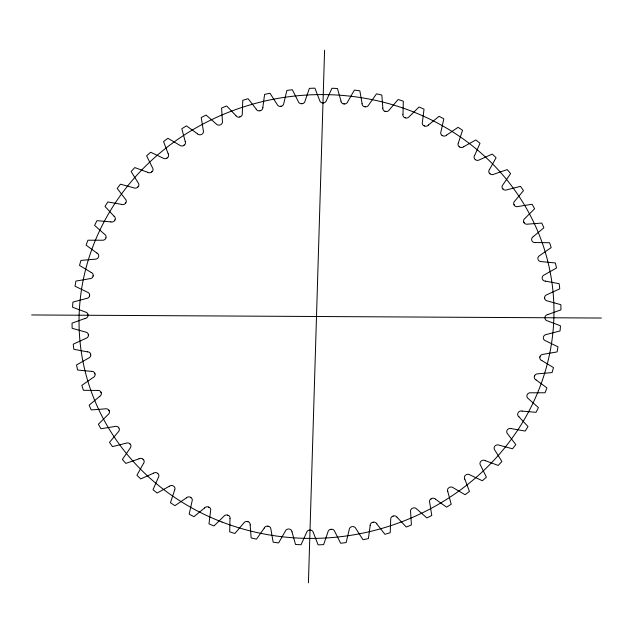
<?xml version="1.0" encoding="UTF-8"?>
<svg xmlns="http://www.w3.org/2000/svg" width="633" height="633" viewBox="0 0 633 633"><rect width="100%" height="100%" fill="white"/><g stroke="black" fill="none" stroke-linecap="round" stroke-linejoin="round"><path stroke-width="0.95" d="M250.162 524.892L251.143 537.939A244.868 227.991 -9.2 0 0 256.484 539.158L264.27 528.096M382.838 108.108L381.857 95.061A244.868 227.991 -9.2 0 0 376.516 93.842L368.73 104.904A3.513 3.276 -9.2 0 1 365.194 106.89M87.852 315.353L87.86 314.949M308.421 582.787L324.579 50.213M262.83 107.46L264.594 94.42A244.868 227.991 -9.2 0 1 270.014 93.273L277.119 104.413A3.513 3.276 -9.2 0 0 280.538 106.431M370.17 525.54L368.406 538.58A244.868 227.991 -9.2 0 1 362.986 539.727L355.881 528.587A3.513 3.276 -9.2 0 0 352.462 526.569M230.001 518.72L229.684 531.823A244.868 227.991 -9.2 0 0 234.875 533.492L243.697 523.127A3.513 3.276 -9.2 0 1 247.416 521.45M402.999 114.28L403.316 101.177A244.868 227.991 -9.2 0 0 398.125 99.508L389.303 109.873A3.513 3.276 -9.2 0 1 385.584 111.55M89.395 295.817L89.467 295.231M92.916 276.099L93.011 275.695M540.131 356.68L540.028 357.123M534.743 375.883L534.6 376.319M174.605 490.124L170.459 502.721A244.868 227.991 -9.2 0 0 174.93 505.672L186.403 497.894M458.395 142.876L462.541 130.279A244.868 227.991 -9.2 0 0 458.07 127.328L446.597 135.106M105.751 237.881L105.505 238.427M474.639 155.496L480.004 143.28A244.868 227.991 -9.2 0 0 475.85 139.956L463.688 146.721M114.581 220.355L114.874 219.833M143.462 463.514L136.926 475.241A244.868 227.991 -9.2 0 0 140.724 478.92L153.479 473.215M489.538 169.486L496.074 157.759A244.868 227.991 -9.2 0 0 492.276 154.08L479.521 159.785A3.513 3.276 -9.2 0 1 475.43 159.761M125.358 203.153L125.698 202.655M137.765 186.917L138.152 186.45M152.134 171.353L151.659 171.82M428.399 125.041L439.073 116.322A244.868 227.991 -9.2 0 1 443.828 118.862L440.94 131.743A3.513 3.276 -9.2 0 0 441.921 135.399M204.601 507.959L193.927 516.678A244.868 227.991 -9.2 0 1 189.172 514.138L192.06 501.257A3.513 3.276 -9.2 0 0 191.047 497.578M167.508 157.498L167.001 157.918M99.713 396.361L89.134 405.183A244.868 227.991 -9.2 0 0 91.223 409.923L105.22 408.863A3.513 3.276 -9.2 0 1 108.987 410.271M533.287 236.639L543.866 227.817A244.868 227.991 -9.2 0 0 541.777 223.077L527.78 224.137A3.513 3.276 -9.2 0 1 524.013 222.729M184.124 145.02L183.61 145.368M169.312 486.279L157.15 493.044A244.868 227.991 -9.2 0 1 152.996 489.72L158.361 477.504A3.513 3.276 -9.2 0 0 158.092 473.698M431.477 498.812L431.065 499.049M139.038 458.806L125.801 463.403A244.868 227.991 -9.2 0 1 122.391 459.408L130.042 448.267A3.513 3.276 -9.2 0 0 130.525 444.469M393.188 516.212L392.911 516.306M239.678 116.836L240.042 116.709M259.981 110.625L260.495 110.49M85.241 318.415L72.051 323.147A244.868 227.991 -9.2 0 0 72.146 328.313L85.495 332.04A3.513 3.276 -9.2 0 1 88.43 334.635M547.759 314.585L560.949 309.853A244.868 227.991 -9.2 0 0 560.854 304.687L547.505 300.96A3.513 3.276 -9.2 0 1 544.57 298.365M372.647 522.47L373.161 522.344M281.147 106.115L280.53 106.225M301.569 103.575L301.957 103.543M331.478 529.425L330.996 529.465M535.558 242.558L549.571 242.708A244.868 227.991 -9.2 0 1 551.177 247.622L539.799 255.51A3.513 3.276 -9.2 0 0 537.876 258.889M97.442 390.442L83.429 390.292A244.868 227.991 -9.2 0 1 81.823 385.378L93.201 377.49A3.513 3.276 -9.2 0 0 95.116 374.071M322.885 102.752L323.321 102.752M31.65 314.957L601.35 318.043M91.532 371.381L77.622 370.028A244.868 227.991 -9.2 0 1 76.506 364.988L88.596 358.096A3.513 3.276 -9.2 0 0 90.835 354.852M343.861 103.765L344.392 103.812M545.464 281.139L559.153 283.695A244.868 227.991 -9.2 0 1 559.762 288.814L547.07 294.654A3.513 3.276 -9.2 0 0 544.522 297.692M87.536 351.861L73.847 349.305A244.868 227.991 -9.2 0 1 73.238 344.186L85.93 338.346A3.513 3.276 -9.2 0 0 88.478 335.308M110.894 221.882L96.968 220.672A244.868 227.991 -9.2 0 0 94.586 225.388L104.627 234.321A3.513 3.276 -9.2 0 1 105.988 237.897M522.106 411.118L536.032 412.328A244.868 227.991 -9.2 0 0 538.414 407.612L528.373 398.679A3.513 3.276 -9.2 0 1 527.012 395.103M364.655 106.581L365.217 106.676M268.345 526.419L267.783 526.324M121.544 204.356L107.824 201.943A244.868 227.991 -9.2 0 0 104.999 206.445L114.09 216.233M511.456 428.644L525.176 431.057A244.868 227.991 -9.2 0 0 528.001 426.555L518.91 416.767M385.632 111.337L384.991 111.163M247.368 521.663L247.97 521.821M404.922 117.548L405.452 117.754M228.078 515.452L227.548 515.246M147.726 172.318L134.774 167.579A244.868 227.991 -9.2 0 0 131.118 171.535L138.097 182.755A3.513 3.276 -9.2 0 1 138.35 186.561M485.274 460.682L498.226 465.421A244.868 227.991 -9.2 0 0 501.882 461.465L494.903 450.245A3.513 3.276 -9.2 0 1 494.65 446.439M209.08 507.429L208.526 507.168M424.474 125.832L423.92 125.571M541.808 360.549L553.471 367.575A244.868 227.991 -9.2 0 1 552.055 372.592L538.066 373.802A3.513 3.276 -9.2 0 0 534.537 375.796M91.192 272.451L79.529 265.425A244.868 227.991 -9.2 0 1 80.945 260.408L94.934 259.198A3.513 3.276 -9.2 0 0 98.463 257.204M442.095 135.256L442.665 135.589M190.335 497.411L190.905 497.744M536.024 379.879L546.928 387.894A244.868 227.991 -9.2 0 1 545.021 392.784L531 392.784A3.513 3.276 -9.2 0 0 527.297 394.478M96.976 253.121L86.072 245.106A244.868 227.991 -9.2 0 1 87.979 240.216L102 240.216A3.513 3.276 -9.2 0 0 105.703 238.522M459.392 146.619L459.732 146.864M197.449 133.761L186.458 125.864A244.868 227.991 -9.2 0 0 181.806 128.76L185.184 141.396M435.551 499.239L446.542 507.136A244.868 227.991 -9.2 0 0 451.194 504.24L447.816 491.604M475.296 159.342L475.573 159.587M157.704 473.658L157.427 473.413M489.618 173.181L490.061 173.648M142.939 459.352L143.382 459.819M502.673 188.42L503.069 188.927M235.911 115.665L226.709 105.98A244.868 227.991 -9.2 0 0 221.582 108.037L222.405 121.101A3.513 3.276 -9.2 0 1 220.814 124.654M397.089 517.335L406.291 527.02A244.868 227.991 -9.2 0 0 411.418 524.963L410.595 511.899A3.513 3.276 -9.2 0 1 412.186 508.346M129.931 444.073L130.327 444.58M256.262 109.153L248.065 98.693A244.868 227.991 -9.2 0 0 242.771 100.307L242.297 113.41A3.513 3.276 -9.2 0 1 240.366 116.82M376.738 523.847L384.935 534.307A244.868 227.991 -9.2 0 0 390.229 532.693L390.703 519.59A3.513 3.276 -9.2 0 1 392.634 516.18M118.711 428.011L118.513 427.702M514.487 205.298L514.17 204.799L514.384 205.147M523.942 222.088L524.211 222.618M108.789 410.382L109.074 410.952M464.82 479.165L469.441 491.437A244.868 227.991 -9.2 0 1 465.089 494.713L453.339 487.814A3.513 3.276 -9.2 0 0 449.311 487.426M168.18 153.835L163.559 141.563A244.868 227.991 -9.2 0 1 167.911 138.287L179.661 145.186A3.513 3.276 -9.2 0 0 183.689 145.574M101.035 392.769L100.853 392.31M94.721 373.502L94.855 373.976M340.997 101.122L337.468 88.517A244.868 227.991 -9.2 0 0 331.953 88.256L326.446 100.418A3.513 3.276 -9.2 0 1 323.344 102.965M292.003 531.878L295.532 544.483A244.868 227.991 -9.2 0 0 301.047 544.744L306.554 532.582A3.513 3.276 -9.2 0 1 309.656 530.035M90.59 354.781L90.511 354.29M362.108 103.709L359.845 90.828A244.868 227.991 -9.2 0 0 354.393 90.084L347.723 101.747A3.513 3.276 -9.2 0 1 344.384 104.026M88.248 335.213L88.209 334.722M544.752 297.692L544.784 298.19M88.09 314.925A3.513 3.276 -9.2 0 0 85.439 312.061L72.534 307.211A244.868 227.991 -9.2 0 1 72.945 302.052L86.515 298.467A3.513 3.276 -9.2 0 0 89.601 295.935M88.066 315.638A3.513 3.276 -9.2 0 1 85.241 318.47M87.536 351.806A3.513 3.276 -9.2 0 1 90.717 354.156M91.524 371.326A3.513 3.276 -9.2 0 1 94.926 373.391M97.442 390.419A3.513 3.276 -9.2 0 1 101.043 392.167M101.288 392.8A3.513 3.276 -9.2 0 1 99.721 396.377M109.295 410.88A3.513 3.276 -9.2 0 1 108.085 414.568L98.392 424.229A244.868 227.991 -9.2 0 0 100.94 428.763L114.802 426.5A3.513 3.276 -9.2 0 1 118.703 427.568M119.067 428.153A3.513 3.276 -9.2 0 1 118.229 431.92L109.509 442.356A244.868 227.991 -9.2 0 0 112.5 446.637L126.109 443.195A3.513 3.276 -9.2 0 1 130.105 443.923M143.564 459.693A3.513 3.276 -9.2 0 1 143.477 463.53M139.007 458.767A3.513 3.276 -9.2 0 1 143.074 459.162M153.439 473.168A3.513 3.276 -9.2 0 1 157.538 473.215M169.296 486.263A3.513 3.276 -9.2 0 1 173.395 485.954M173.956 486.366A3.513 3.276 -9.2 0 1 174.629 490.132M186.355 497.855A3.513 3.276 -9.2 0 1 190.414 497.198M204.586 507.943A3.513 3.276 -9.2 0 1 208.566 506.946M209.206 507.247A3.513 3.276 -9.2 0 1 210.607 510.823L208.969 523.863A244.868 227.991 -9.2 0 0 213.962 525.976L223.758 516.393A3.513 3.276 -9.2 0 1 227.579 515.033M228.276 515.294A3.513 3.276 -9.2 0 1 230.024 518.72M248.104 521.639A3.513 3.276 -9.2 0 1 250.185 524.892M268.511 526.237A3.513 3.276 -9.2 0 1 270.916 529.291L273.155 542.172A244.868 227.991 -9.2 0 0 278.607 542.916L285.277 531.253A3.513 3.276 -9.2 0 1 288.616 528.974M264.206 528.08A3.513 3.276 -9.2 0 1 267.767 526.102M289.336 529.046A3.513 3.276 -9.2 0 1 292.027 531.87M310.384 530.035A3.513 3.276 -9.2 0 1 313.351 532.614L318.098 544.839A244.868 227.991 -9.2 0 0 323.629 544.633L327.918 532.068A3.513 3.276 -9.2 0 1 330.766 529.267M331.526 529.204A3.513 3.276 -9.2 0 1 334.746 531.514L340.649 543.256A244.868 227.991 -9.2 0 0 346.14 542.568L349.187 529.718A3.513 3.276 -9.2 0 1 351.742 526.688M370.147 525.548A3.513 3.276 -9.2 0 1 372.426 522.312M373.169 522.122A3.513 3.276 -9.2 0 1 376.793 523.823M393.354 515.927A3.513 3.276 -9.2 0 1 397.144 517.311M412.882 508.038A3.513 3.276 -9.2 0 1 416.799 509.082L426.887 517.936A244.868 227.991 -9.2 0 0 431.793 515.452L429.688 502.547A3.513 3.276 -9.2 0 1 430.923 498.875M431.587 498.503A3.513 3.276 -9.2 0 1 435.599 499.208M447.792 491.612A3.513 3.276 -9.2 0 1 448.686 487.853M464.804 479.173A3.513 3.276 -9.2 0 1 465.326 475.367M465.872 474.908A3.513 3.276 -9.2 0 1 469.971 474.908L482.362 480.771A244.868 227.991 -9.2 0 0 486.381 477.132L480.566 465.342A3.513 3.276 -9.2 0 1 480.684 461.52M481.215 460.998A3.513 3.276 -9.2 0 1 485.305 460.642M495.133 445.869A3.513 3.276 -9.2 0 1 499.176 445.165L512.54 448.805A244.868 227.991 -9.2 0 0 515.792 444.556L507.721 434.009A3.513 3.276 -9.2 0 1 507.096 430.25M507.516 429.649A3.513 3.276 -9.2 0 1 511.48 428.596M518.902 416.791A3.513 3.276 -9.2 0 1 517.913 413.088M518.277 412.455A3.513 3.276 -9.2 0 1 522.13 411.062M536.016 379.903A3.513 3.276 -9.2 0 1 534.315 376.453M541.801 360.565A3.513 3.276 -9.2 0 1 539.767 357.281M539.917 356.616A3.513 3.276 -9.2 0 1 543.241 354.306L557.08 351.924A244.868 227.991 -9.2 0 0 557.997 346.813L545.67 340.839A3.513 3.276 -9.2 0 1 543.304 337.769M543.399 337.065A3.513 3.276 -9.2 0 1 546.485 334.477L560.055 330.948A244.868 227.991 -9.2 0 0 560.466 325.789L547.569 320.915A3.513 3.276 -9.2 0 1 544.91 318.075M544.934 317.362A3.513 3.276 -9.2 0 1 547.759 314.53M545.464 281.163A3.513 3.276 -9.2 0 1 542.275 278.813M542.157 278.109A3.513 3.276 -9.2 0 1 544.396 274.849L556.494 268.012A244.868 227.991 -9.2 0 0 555.378 262.972L541.468 261.619A3.513 3.276 -9.2 0 1 538.066 259.577M535.558 242.581A3.513 3.276 -9.2 0 1 531.957 240.833M531.712 240.2A3.513 3.276 -9.2 0 1 533.279 236.623M523.705 222.12A3.513 3.276 -9.2 0 1 524.915 218.432L534.608 208.771A244.868 227.991 -9.2 0 0 532.06 204.237L518.198 206.5A3.513 3.276 -9.2 0 1 514.297 205.432M513.933 204.847A3.513 3.276 -9.2 0 1 514.771 201.08L523.491 190.644A244.868 227.991 -9.2 0 0 520.5 186.363L506.891 189.805A3.513 3.276 -9.2 0 1 502.895 189.077M502.475 188.531A3.513 3.276 -9.2 0 1 502.942 184.717L510.609 173.592A244.868 227.991 -9.2 0 0 507.199 169.597L493.962 174.194A3.513 3.276 -9.2 0 1 489.902 173.806M489.404 173.276A3.513 3.276 -9.2 0 1 489.499 169.446M474.885 159.279A3.513 3.276 -9.2 0 1 474.592 155.457M463.704 146.737A3.513 3.276 -9.2 0 1 459.605 147.046M459.044 146.634A3.513 3.276 -9.2 0 1 458.371 142.868M446.613 135.122A3.513 3.276 -9.2 0 1 442.562 135.779M428.414 125.057A3.513 3.276 -9.2 0 1 424.434 126.054M423.793 125.753A3.513 3.276 -9.2 0 1 422.393 122.177L424.031 109.137A244.868 227.991 -9.2 0 0 419.038 107.024L409.242 116.607A3.513 3.276 -9.2 0 1 405.389 117.96M404.685 117.698A3.513 3.276 -9.2 0 1 402.936 114.264M384.896 111.361A3.513 3.276 -9.2 0 1 382.815 108.108M364.45 106.755A3.513 3.276 -9.2 0 1 362.052 103.701M343.664 103.954A3.513 3.276 -9.2 0 1 340.973 101.13M322.616 102.965A3.513 3.276 -9.2 0 1 319.649 100.386L314.902 88.161A244.868 227.991 -9.2 0 0 309.371 88.367L305.082 100.932A3.513 3.276 -9.2 0 1 302.234 103.733M301.474 103.796A3.513 3.276 -9.2 0 1 298.254 101.486L292.351 89.744A244.868 227.991 -9.2 0 0 286.86 90.432L283.813 103.282A3.513 3.276 -9.2 0 1 281.258 106.312M262.853 107.452A3.513 3.276 -9.2 0 1 260.574 110.688M259.831 110.878A3.513 3.276 -9.2 0 1 256.207 109.177M239.646 117.073A3.513 3.276 -9.2 0 1 235.856 115.689M220.118 124.962A3.513 3.276 -9.2 0 1 216.201 123.918L206.113 115.064A244.868 227.991 -9.2 0 0 201.207 117.548L203.312 130.453A3.513 3.276 -9.2 0 1 202.077 134.125M201.413 134.497A3.513 3.276 -9.2 0 1 197.401 133.792M185.208 141.388A3.513 3.276 -9.2 0 1 184.314 145.147M168.196 153.827A3.513 3.276 -9.2 0 1 167.674 157.633M167.128 158.092A3.513 3.276 -9.2 0 1 163.029 158.092L150.638 152.229A244.868 227.991 -9.2 0 0 146.619 155.868L152.434 167.658A3.513 3.276 -9.2 0 1 152.316 171.48M151.785 172.002A3.513 3.276 -9.2 0 1 147.695 172.358M137.867 187.131A3.513 3.276 -9.2 0 1 133.824 187.835L120.46 184.195A244.868 227.991 -9.2 0 0 117.208 188.444L125.279 198.991A3.513 3.276 -9.2 0 1 125.904 202.75M125.484 203.351A3.513 3.276 -9.2 0 1 121.52 204.404M114.098 216.209A3.513 3.276 -9.2 0 1 115.087 219.912M114.723 220.545A3.513 3.276 -9.2 0 1 110.87 221.938M96.984 253.097A3.513 3.276 -9.2 0 1 98.685 256.547M91.199 272.435A3.513 3.276 -9.2 0 1 93.233 275.719M93.083 276.384A3.513 3.276 -9.2 0 1 89.759 278.694L75.92 281.076A244.868 227.991 -9.2 0 0 75.003 286.187L87.33 292.161A3.513 3.276 -9.2 0 1 89.696 295.231M222.025 522.035A237.873 221.479 -9.2 0 0 552.419 286.187A237.873 221.479 -9.2 0 0 175.056 141.278A237.873 221.479 -9.2 0 0 222.025 522.035"/></g></svg>
